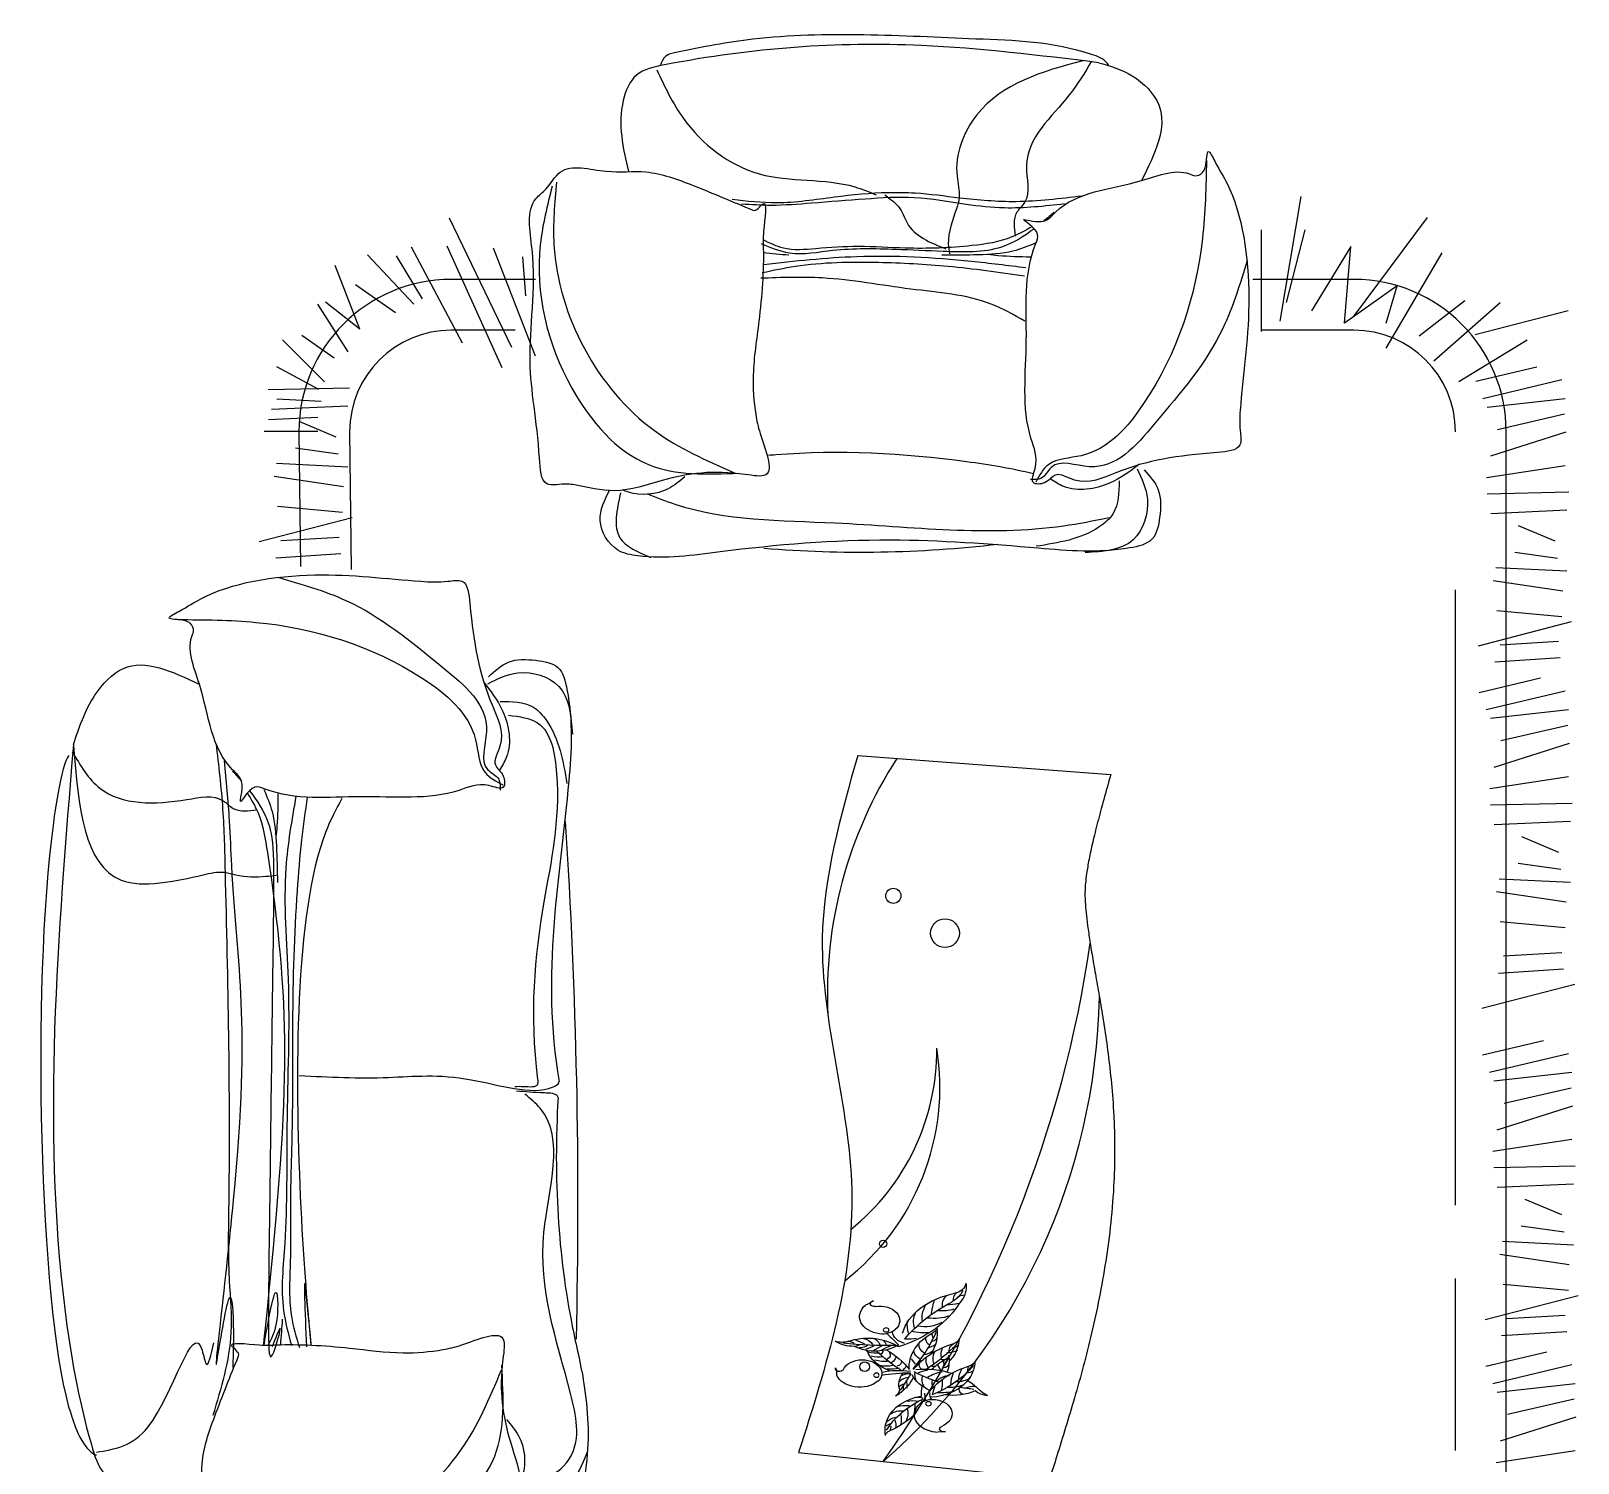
# Model space of a CAD drawing. Header units: metres. Extents: x 310.8 to 324.9, y 159.2 to 165.
# Drawn here: x 314.279 to 316.625, y 160.659 to 162.831 of the extents above; entities that cross this region are included whole.
import ezdxf

# ---------------------------------------------------------------- set-up
doc = ezdxf.new("R2010")
doc.units = ezdxf.units.M
doc.layers.add('02', color=2, linetype='Continuous')
doc.layers.add('4', color=4, linetype='Continuous')

msp = doc.modelspace()

# ---------------------------------------------------------------- linework, layer by layer
at = {"layer": '02', "color": 7}
for p, q in [((315.5328, 161.732), (315.9166, 161.7032)), ((315.59, 160.7606), (315.5962, 160.7645)), ((315.6358, 160.7545), (315.6348, 160.7648)), ((315.4432, 160.6747), (315.8236, 160.6344))]:
    msp.add_line(p, q, dxfattribs=at)
for centre, radius in [((315.5868, 161.5191), 0.0115), ((315.6652, 161.4625), 0.0218), ((315.5713, 160.9914), 0.00545), ((315.5433, 160.805), 0.00725)]:
    msp.add_circle(centre, radius, dxfattribs=at)
for centre, radius, start, end in [((315.5371, 163.8399), 1.7995, 265.3222, 276.6481), ((316.144, 161.3705), 0.6572, 147.0891, 182.8312), ((306.3249, 161.0547), 8.7837, 358.64262, 3.76737), ((314.0949, 161.7065), 1.8091, 324.7011, 351.7588), ((314.9394, 161.3837), 0.96, 311.1739, 358.9265), ((315.2869, 161.2289), 0.3705, 307.6118, 9.1941), ((315.3033, 161.2851), 0.3493, 308.8471, 0.4786)]:
    msp.add_arc(centre, radius, start, end, dxfattribs=at)
at = {"layer": '02', "color": 7, "extrusion": (0, 0, -1)}
for centre, major_axis, ratio, start_param, end_param in [((315.7087, 160.8391), (0.1104, 0), 0.724907, 3.34981, 4.447474), ((315.6938, 160.8987), (-0.0327, 0), 0.724907, -0.187039, 0.648935), ((315.6495, 160.929), (-0.044, 0), 0.724907, 3.401148, 4.086015), ((315.6989, 160.9075), (-0.0211, 0), 0.724907, -0.218564, 0.708221), ((315.6739, 160.9322), (0.0227, 0), 0.724907, 0.025438, 1.305881), ((315.6966, 160.9009), (0.0183, 0), 0.724907, 3.867881, 4.629092), ((315.6406, 160.9252), (0.0567, 0), 0.724907, -0.161752, 0.59882), ((315.5721, 160.8809), (0.0365, 0), 0.724907, 1.743119, 3.867114), ((315.515, 160.9363), (-0.0601, 0), 0.724907, 3.942969, 4.194195), ((315.5584, 160.9006), (-0.00621, 0), 0.724907, 4.486049, 7.590668), ((315.5665, 160.875), (-0.03, 0), 0.724907, 1.344456, 3.822105), ((315.527, 160.9521), (0.1746, 0), 0.724907, 0.406435, 1.163722), ((315.8309, 160.7472), (-0.2654, 0), 0.724907, 0.54415, 0.944423), ((315.6893, 160.88), (0.0588, 0), 0.724907, 2.985753, 3.568319), ((315.8135, 160.8769), (-0.1691, 0), 0.724907, 0.069817, 0.24319), ((315.6616, 160.9199), (0.0419, 0), 0.724907, 1.159694, 1.716629), ((-36.3406, 1691.0042), (-2139.906, 0.0035), 0.724909, 4.547131, 4.54714), ((315.6868, 160.8684), (-0.0789, 0), 0.724907, -0.223762, 0.106326), ((315.6755, 160.8731), (-0.058, 0), 0.724907, -0.231793, 0.3269), ((315.635, 160.8933), (-0.0384, 0), 0.724907, 3.999495, 5.014236), ((315.6487, 160.9169), (-0.0534, 0), 0.724907, 4.254832, 4.898719), ((315.5087, 160.8585), (-0.0229, 0), 0.724907, 4.265439, 5.159339), ((315.5268, 160.8663), (-0.042, 0), 0.724907, 4.690407, 5.440767), ((315.5185, 160.8359), (-0.0106, 0), 0.724907, 1.563159, 2.577662), ((315.5482, 160.7988), (-0.0684, 0), 0.724907, 1.123846, 2.22985), ((315.5101, 160.8103), (0.0521, 0), 0.724907, -1.195445, -0.882141), ((315.5362, 160.8335), (-0.0206, 0), 0.724907, 1.871271, 2.777262), ((315.5415, 160.8329), (0.0261, 0), 0.724907, -0.964886, -0.321505), ((315.5702, 160.8729), (0.0254, 0), 0.724907, 0.680512, 1.743119), ((315.5555, 160.8347), (0.021, 0), 0.724907, -0.729542, -0.197248), ((315.5759, 160.8608), (0.00428, 0), 0.724907, 1.570796326795429, 7.853981633975015), ((315.0954, 160.5855), (-0.6088, 0), 0.724907, 2.485899, 2.532396), ((315.6129, 160.859), (0.0274, 0), 0.724907, 1.910512, 3.086283), ((315.6091, 160.8838), (-0.0511, 0), 0.724907, 4.456422, 4.786923), ((315.7025, 160.804), (0.0917, 0), 0.724907, 3.08976, 4.078588), ((315.6334, 160.8926), (0.0501, 0), 0.724907, 1.403054, 1.959996), ((315.3245, 160.9329), (0.3433, 0), 0.724907, 0.304897, 0.554144), ((315.6568, 160.8478), (0.0209, 0), 0.724907, 2.397369, 3.242696), ((315.556, 160.8549), (-0.0973, 0), 0.724907, 3.014368, 3.58593), ((315.6622, 160.8535), (0.0163, 0), 0.724907, 2.702998, 3.346117), ((315.6437, 160.8494), (0.00867, 0), 0.724907, 0.141565, 1.341696), ((315.6422, 160.8637), (-0.0104, 0), 0.724907, 3.120602, 4.089372), ((315.6899, 160.8295), (-0.0185, 0), 0.724907, -0.082782, 1.03695), ((315.6732, 160.8496), (0.014, 0), 0.724907, 0.307497, 1.175759), ((315.603, 160.8478), (-0.0835, 0), 0.724907, 3.161093, 3.581618), ((315.5794, 161.1784), (-0.471, 0), 0.724907, 4.686166, 4.859753), ((315.5593, 160.8678), (0.0542, 0), 0.724907, 0.85946, 2.191228), ((315.5209, 160.8579), (-0.0313, 0), 0.724907, 4.189707, 4.473623), ((315.5381, 160.8426), (0.0121, 0), 0.724907, 0.591345, 1.832286), ((315.5211, 160.8687), (0.057, 0), 0.724907, 0.849498, 1.1429), ((315.6265, 160.8476), (0.0835, 0), 0.724907, 2.721356, 2.839122), ((315.5629, 160.8552), (-0.0413, 0), 0.724907, 4.646752, 5.061997), ((315.6148, 160.8438), (-0.0707, 0), 0.724907, -1.077588, -0.420236), ((315.5644, 160.8438), (0.0335, 0), 0.724907, 1.352793, 1.917737), ((-1544.2148, 1844.965), (-2975.9363, 0.0077), 0.724907, 4.037331, 4.037337), ((315.7117, 160.9026), (-0.1812, 0), 0.724907, -0.892831, -0.592873), ((315.5624, 160.8284), (-0.00825, 0), 0.724907, 2.92104, 3.958787), ((315.6039, 160.8013), (-0.053, 0), 0.724907, 0.864791, 1.159031), ((315.5003, 160.7581), (0.1253, 0), 0.724907, -0.921349, -0.4863), ((315.571, 160.8228), (-0.0113, 0), 0.724907, 2.59597, 4.081762), ((315.5731, 160.8214), (0.0178, 0), 0.724907, 0.062229, 0.935931), ((315.5944, 160.8388), (-0.00445, 0), 0.724907, 4.305315, 6.047266), ((315.7268, 160.7565), (0.1253, 0), 0.724907, 3.647681, 4.317352), ((315.6417, 160.8304), (0.024, 0), 0.724907, 2.263615, 2.999138), ((315.6471, 160.8378), (0.0214, 0), 0.724907, 2.254868, 3.210965), ((315.6196, 160.8507), (0.041, 0), 0.724907, 0.82538, 1.269102), ((315.6815, 160.8158), (0.0451, 0), 0.724907, 2.758844, 3.248503), ((315.4224, 160.9713), (-0.318, 0), 0.724907, 3.750903, 3.972195), ((315.6253, 160.8604), (-0.0397, 0), 0.724907, 4.008806, 4.37713), ((315.6968, 160.8166), (0.0497, 0), 0.724907, 2.946689, 3.43635), ((315.6936, 160.8241), (-0.0345, 0), 0.724907, -0.231889, 0.352877), ((315.8567, 160.7562), (0.2053, 0), 0.724907, 3.434206, 3.588362), ((315.6601, 160.8224), (-0.0104, 0), 0.724907, 3.120602, 4.089372), ((315.6682, 160.8433), (-0.0241, 0), 0.724907, 3.990798, 4.724149), ((315.574, 160.8136), (0.0973, 0), 0.724907, -0.127225, 0.237438), ((315.6146, 160.8438), (0.0707, 0), 0.724907, 0.440025, 0.639718), ((315.6757, 160.8415), (0.0108, 0), 0.724907, 0.587592, 1.515155), ((315.5052, 160.8021), (0.00621, 0), 0.724907, 0.321505, 3.426125), ((315.4406, 160.7938), (-0.0601, 0), 0.724907, 2.920018, 3.171245), ((315.5396, 160.7938), (-0.03, 0), 0.724907, 0.321505, 2.799154), ((315.5611, 160.7922), (0.00428, 0), 0.724907, 1.570796326796273, 7.853981633975859), ((315.5735, 160.8415), (-0.0396, 0), 0.724907, 4.544648, 5.101583), ((315.544, 160.7949), (-0.0254, 0), 0.724907, 2.799154, 3.861761), ((315.5752, 160.8301), (-0.0337, 0), 0.724907, 4.382862, 4.981287), ((315.6125, 160.6572), (-0.1911, 0), 0.724907, 1.34022, 1.572719), ((315.596, 160.7282), (0.0983, 0), 0.724907, 4.439871, 4.884927), ((315.5819, 160.8358), (-0.0477, 0), 0.724907, 4.418335, 4.813372), ((315.5897, 160.8123), (0.00952, 0), 0.724907, -0.321792, 1.248576), ((315.6418, 160.7782), (-0.0466, 0), 0.724907, -0.152392, 0.538243), ((315.2256, 160.9105), (-0.4195, 0), 0.724907, 3.53428, 3.625089), ((315.6132, 160.7759), (0.0261, 0), 0.724907, 4.180261, 4.711689), ((315.5851, 160.811), (0.0224, 0), 0.724907, 0.302243, 0.814381), ((315.4566, 160.7519), (0.1811, 0), 0.724907, -0.5199, -0.448533), ((315.7352, 160.9118), (-0.1965, 0), 0.724907, -1.15372, -0.934939), ((315.6628, 160.7937), (0.0432, 0), 0.724907, 2.837651, 3.232198), ((315.6345, 160.7289), (0.1, 0), 0.724907, 4.577189, 5.134106), ((450.0011, -131.2251), (-424.6827, 0.0006), 0.724907, 1.248846, 1.248864), ((315.6963, 160.6961), (0.155, 0), 0.724907, 4.231131, 4.333637), ((315.6372, 160.807), (-0.0111, 0), 0.724907, -0.784982, 0.390436), ((315.6834, 160.7481), (-0.0723, 0), 0.724907, 0.899138, 1.250816), ((315.7507, 160.7224), (0.1253, 0), 0.724907, 3.647681, 4.317352), ((315.6465, 160.819), (0.0186, 0), 0.724907, 1.259063, 1.749311), ((315.7176, 160.7645), (-0.0881, 0), 0.724907, 0.608572, 0.947779), ((315.5616, 160.8692), (-0.1699, 0), 0.724907, 3.674612, 4.196122), ((315.6889, 160.8123), (-0.0346, 0), 0.724907, -0.588942, -0.156603), ((315.6625, 160.8223), (0.00978, 0), 0.724907, 1.195781, 2.088515), ((315.6771, 160.8114), (0.0139, 0), 0.724907, 2.644283, 3.404838), ((315.6617, 160.8091), (0.00856, 0), 0.724907, -0.079879, 1.344769), ((315.7689, 160.7747), (0.0951, 0), 0.724907, 3.185941, 3.443519), ((315.7333, 160.7862), (-0.0474, 0), 0.724907, -0.029877, 0.455492), ((315.6975, 160.8056), (0.0142, 0), 0.724907, 0.781246, 1.578684), ((315.741, 160.7976), (-0.0413, 0), 0.724907, -0.021881, 0.243056), ((315.6971, 160.8156), (-0.014, 0), 0.724907, 3.44909, 4.317352), ((315.6269, 160.8137), (-0.0835, 0), 0.724907, 3.161093, 3.581618), ((315.5356, 160.8003), (0.0365, 0), 0.724907, 0.720169, 2.844164), ((315.576, 160.7709), (0.02, 0), 0.724907, -0.152392, 0.795509), ((315.615, 160.7721), (-0.0242, 0), 0.724907, 0.643761, 1.341447), ((315.5358, 160.8083), (0.0855, 0), 0.724907, 0.312709, 0.785738), ((315.6084, 160.7686), (0.0155, 0), 0.724907, 3.816986, 4.349592), ((315.5653, 160.7732), (0.0365, 0), 0.724907, -0.05775, 0.190802), ((315.5174, 160.7761), (0.0898, 0), 0.724907, -0.127599, 0.053606), ((315.6773, 160.8097), (0.0664, 0), 0.724907, 2.116693, 2.782346), ((315.7176, 160.7645), (-0.0881, 0), 0.724907, -0.061437, 0.17018), ((315.6655, 160.7853), (-0.0351, 0), 0.724907, -0.426474, 0.205299), ((315.6386, 160.8098), (0.0707, 0), 0.724907, 0.440025, 1.51389), ((315.6831, 160.7799), (0.0375, 0), 0.724907, 2.886065, 3.323127), ((315.8443, 160.7377), (0.2011, 0), 0.724907, 3.315982, 3.411094), ((315.6733, 160.7744), (-0.024, 0), 0.724907, 0.550378, 1.519032), ((315.56, 160.7813), (-0.1008, 0), 0.724907, 3.093826, 3.303448), ((315.6724, 160.8024), (-0.0402, 0), 0.724907, 4.204985, 4.824758), ((315.6803, 160.8091), (-0.0377, 0), 0.724907, 4.055688, 4.675605), ((315.6999, 160.7708), (-0.0133, 0), 0.724907, -0.871932, 0.281405), ((315.7352, 160.9118), (0.1965, 0), 0.724907, 1.704592, 1.811163), ((315.7114, 160.7557), (0.0275, 0), 0.724907, 4.15039, 4.683153), ((315.6345, 160.7289), (0.1, 0), 0.724907, -0.861876, -0.620273), ((315.7649, 160.7964), (-0.0602, 0), 0.724907, -0.949884, -0.620273), ((315.7121, 160.6658), (0.148, 0), 0.724907, 3.555131, 4.136413), ((315.6455, 160.7106), (-0.0707, 0), 0.724907, 0.304906, 1.345478), ((315.6176, 160.728), (-0.0352, 0), 0.724907, 1.286168, 1.78644), ((315.6554, 160.732), (-0.0365, 0), 0.724907, -1.446329, 0.677666), ((315.5219, 160.7451), (0.0974, 0), 0.724907, -0.049465, 0.199089), ((315.626, 160.7522), (-0.00908, 0), 0.724907, 1.131599, 2.258864), ((315.6467, 160.7371), (-0.0254, 0), 0.724907, 0.677666, 1.740274), ((315.6226, 160.7508), (-0.00747, 0), 0.724907, 2.542769, 3.303348), ((315.64, 160.7488), (0.00428, 0), 0.724907, 1.570796326795429, 7.853981633975015), ((315.6666, 160.7631), (0.0243, 0), 0.724907, 2.710447, 3.2797), ((315.6459, 160.7337), (-0.03, 0), 0.724907, 1.740274, 4.217922), ((315.6464, 160.8903), (-0.1729, 0), 0.724907, 4.521181, 4.671934), ((315.6773, 160.8097), (0.0664, 0), 0.724907, 1.040413, 1.752414), ((315.7368, 160.7872), (0.0369, 0), 0.724907, 1.760711, 2.350367), ((315.6577, 160.7078), (0.0835, 0), 0.724907, 3.025974, 3.446499), ((315.6, 160.7079), (0.0301, 0), 0.724907, 3.844445, 4.382901), ((315.5181, 160.7862), (-0.1253, 0), 0.724907, 3.777946, 4.182233), ((315.5993, 160.7205), (0.0244, 0), 0.724907, 3.984291, 4.834354), ((315.5433, 160.7156), (-0.0472, 0), 0.724907, 2.890589, 3.250072), ((315.6056, 160.7183), (-0.0386, 0), 0.724907, 1.229132, 1.719391), ((315.5439, 160.7252), (-0.0549, 0), 0.724907, 2.926036, 3.357149), ((315.5525, 160.7347), (-0.0564, 0), 0.724907, 2.993652, 3.435522), ((315.5885, 160.6991), (0.014, 0), 0.724907, 3.313971, 4.182233), ((315.5892, 160.707), (0.0173, 0), 0.724907, 3.828204, 4.384886), ((315.5531, 160.7159), (-0.03, 0), 0.724907, 3.18501, 3.492722), ((315.6629, 160.6631), (0.0601, 0), 0.724907, 4.509776, 4.761002), ((315.6631, 160.7106), (-0.00621, 0), 0.724907, 4.254896, 7.359515)]:
    msp.add_ellipse(centre, major_axis=major_axis, ratio=ratio, start_param=start_param, end_param=end_param, dxfattribs=at)
at = {"layer": '02', "color": 7}
for points, knots in [([(315.8982, 162.7827), (315.8081, 162.7937), (315.5879, 162.8206), (315.3604, 162.8043), (315.1932, 162.77), (315.1654, 162.7032), (315.1769, 162.6532), (315.185, 162.6174)], [0, 0, 0, 0, 270.039046, 660.818296, 706.148491, 749.09312, 857.535712, 857.535712, 857.535712, 857.535712]), ([(315.9136, 162.778), (315.9128, 162.7795), (315.9073, 162.7882), (315.8365, 162.8146), (315.6611, 162.819), (315.4429, 162.8335), (315.2923, 162.8058), (315.24, 162.7945), (315.235, 162.7836), (315.2338, 162.7782)], [17.99656, 17.99656, 17.99656, 17.99656, 24.654541, 59.355785, 289.542515, 728.551681, 882.30278, 904.288941, 924.788376, 924.788376, 924.788376, 924.788376]), ([(315.2282, 162.7719), (315.2401, 162.7465), (315.2721, 162.6781), (315.3803, 162.5938), (315.4941, 162.6098), (315.55, 162.5867), (315.5606, 162.5823)], [0, 0, 0, 0, 84.128374, 226.606846, 372.740818, 407.162137, 407.162137, 407.162137, 407.162137]), ([(315.874, 162.7857), (315.8119, 162.7693), (315.7182, 162.7415), (315.6753, 162.6322), (315.6893, 162.5831), (315.679, 162.5492), (315.6676, 162.521), (315.671, 162.4977), (315.6718, 162.4926)], [14.22546, 14.22546, 14.22546, 14.22546, 248.732969, 375.734785, 418.155281, 441.003934, 511.971111, 531.951261, 531.951261, 531.951261, 531.951261]), ([(315.8873, 162.7848), (315.8769, 162.7676), (315.8452, 162.7149), (315.7726, 162.6554), (315.7978, 162.5787), (315.7672, 162.5525), (315.7698, 162.5326), (315.7715, 162.5195)], [0, 0, 0, 0, 61.206725, 186.909798, 242.281131, 261.367916, 297.674339, 297.674339, 297.674339, 297.674339]), ([(315.8982, 162.7827), (315.9156, 162.7776), (315.952, 162.7668), (316.0132, 162.7046), (315.9831, 162.6441), (315.9632, 162.604)], [0, 0, 0, 0, 54.75336, 114.202099, 231.89639, 231.89639, 231.89639, 231.89639]), ([(316.0402, 162.6122), (316.017, 162.6236), (315.942, 162.5908), (315.8561, 162.5875), (315.8153, 162.5356), (315.7673, 162.552), (315.8116, 162.5278), (315.783, 162.4651), (315.7945, 162.3629), (315.7791, 162.243), (315.8094, 162.1788), (315.7918, 162.1426), (315.8198, 162.1433), (315.8335, 162.1649), (315.8739, 162.138), (315.9561, 162.1777), (316.0253, 162.1879), (316.1174, 162.1946), (316.1108, 162.2324), (316.1162, 162.3034), (316.1345, 162.4275), (316.1141, 162.5678), (316.0793, 162.6226), (316.0615, 162.6585), (316.0628, 162.6243), (316.0527, 162.6113), (316.0431, 162.6108), (316.0402, 162.6122)], [0, 0, 0, 0, 77.460003, 216.616316, 242.592133, 269.122461, 299.684216, 314.285274, 461.198871, 610.330928, 656.503493, 678.239857, 695.053548, 715.711324, 745.377151, 808.970842, 966.326307, 1001.970526, 1023.57377, 1064.379851, 1225.490641, 1402.032064, 1440.74303, 1458.055816, 1482.535402, 1497.909181, 1507.517005, 1507.517005, 1507.517005, 1507.517005]), ([(315.3738, 162.5589), (315.3437, 162.5718), (315.2915, 162.5938), (315.216, 162.6221), (315.1505, 162.6127), (315.085, 162.6337), (315.0644, 162.5925), (315.0277, 162.5659), (315.0503, 162.4622), (315.0258, 162.3335), (315.049, 162.2305), (315.0524, 162.1356), (315.0864, 162.1452), (315.1197, 162.1397), (315.1684, 162.1266), (315.2546, 162.1573), (315.3224, 162.1663), (315.413, 162.1491), (315.3854, 162.2123), (315.3758, 162.2577), (315.3719, 162.3176), (315.3854, 162.398), (315.3911, 162.4789), (315.3885, 162.5267), (315.3986, 162.5868), (315.3791, 162.5566), (315.3738, 162.5589)], [0, 0, 0, 0, 98.119314, 172.692831, 232.74173, 302.439842, 336.564454, 356.938938, 433.9005, 604.32596, 751.710052, 791.94977, 823.175241, 833.763328, 895.231785, 969.223567, 1095.182377, 1126.407804, 1189.552352, 1219.244305, 1279.445255, 1361.374944, 1471.895911, 1498.299857, 1539.176597, 1556.493818, 1556.493818, 1556.493818, 1556.493818]), ([(316.0617, 162.6343), (316.0608, 162.5949), (316.0579, 162.4666), (316.0053, 162.303), (315.9011, 162.1821), (315.8224, 162.1829), (315.8083, 162.1567), (315.8029, 162.1465)], [0, 0, 0, 0, 117.963525, 384.177235, 507.385496, 559.123739, 591.832875, 591.832875, 591.832875, 591.832875]), ([(315.0759, 162.6017), (315.0731, 162.5701), (315.0609, 162.4321), (315.1633, 162.2407), (315.3036, 162.1792), (315.3456, 162.1608)], [0, 0, 0, 0, 95.162541, 415.634162, 552.498185, 552.498185, 552.498185, 552.498185]), ([(315.0696, 162.5956), (315.0621, 162.5662), (315.0363, 162.4642), (315.0743, 162.3013), (315.1995, 162.1543), (315.3047, 162.1583), (315.3528, 162.1602)], [0, 0, 0, 0, 90.463322, 313.709381, 477.58989, 615.534186, 615.534186, 615.534186, 615.534186]), ([(315.8729, 162.5803), (315.8395, 162.5763), (315.7777, 162.5687), (315.6931, 162.576), (315.629, 162.5852), (315.5654, 162.5861), (315.4954, 162.5793), (315.4166, 162.5664), (315.3648, 162.5726), (315.3424, 162.5752)], [0, 0, 0, 0, 100.470543, 186.24085, 253.832864, 294.62969, 376.629754, 464.933143, 532.371288, 532.371288, 532.371288, 532.371288]), ([(315.8463, 162.5684), (315.8159, 162.565), (315.7662, 162.5594), (315.6902, 162.5679), (315.6204, 162.5809), (315.5417, 162.5758), (315.4696, 162.5701), (315.407, 162.565), (315.3716, 162.5672), (315.3566, 162.5681)], [0, 0, 0, 0, 91.226814, 149.43917, 228.780747, 303.329124, 384.737847, 446.227102, 491.145097, 491.145097, 491.145097, 491.145097]), ([(315.574, 162.5821), (315.5765, 162.5802), (315.5836, 162.5746), (315.5989, 162.5634), (315.6096, 162.5233), (315.6426, 162.5099), (315.6662, 162.5004)], [0, 0, 0, 0, 9.545165, 27.144843, 55.323571, 125.754264, 125.754264, 125.754264, 125.754264]), ([(315.8003, 162.5308), (315.7848, 162.519), (315.7437, 162.4933), (315.6672, 162.4961), (315.5828, 162.4998), (315.5052, 162.5018), (315.4356, 162.4875), (315.4009, 162.5019), (315.387, 162.5077)], [49.606189, 49.606189, 49.606189, 49.606189, 124.052713, 239.571345, 333.3214, 456.942517, 542.38691, 600.329448, 600.329448, 600.329448, 600.329448]), ([(315.7975, 162.5342), (315.7873, 162.5285), (315.7592, 162.5124), (315.6929, 162.5022), (315.6152, 162.4997), (315.536, 162.5053), (315.475, 162.5012), (315.4245, 162.4964), (315.3996, 162.5089), (315.3896, 162.5139)], [0, 0, 0, 0, 34.784722, 96.680299, 197.590449, 268.789183, 333.556229, 382.841802, 415.787105, 415.787105, 415.787105, 415.787105]), ([(315.802, 162.5088), (315.7908, 162.5043), (315.7633, 162.4933), (315.7148, 162.4907), (315.6789, 162.4907), (315.6604, 162.4908)], [0, 0, 0, 0, 35.877327, 88.238866, 143.862719, 143.862719, 143.862719, 143.862719]), ([(315.7878, 162.4715), (315.7603, 162.4749), (315.6752, 162.4855), (315.542, 162.493), (315.4373, 162.4815), (315.3904, 162.4763)], [0, 0, 0, 0, 83.197881, 257.096688, 398.574785, 398.574785, 398.574785, 398.574785]), ([(315.795, 162.4877), (315.7786, 162.4881), (315.7569, 162.4886), (315.7353, 162.4911), (315.7299, 162.4917)], [0, 0, 0, 0, 49.041708, 65.204045, 65.204045, 65.204045, 65.204045]), ([(315.7855, 162.4591), (315.747, 162.4645), (315.6736, 162.4748), (315.5575, 162.481), (315.4626, 162.4795), (315.4047, 162.4674), (315.3881, 162.4639)], [0, 0, 0, 0, 116.562185, 222.194747, 348.713424, 399.44985, 399.44985, 399.44985, 399.44985]), ([(316.1233, 162.4822), (316.1125, 162.4469), (316.0841, 162.3537), (315.9992, 162.2548), (315.9116, 162.1501), (315.8304, 162.1855), (315.8146, 162.1496), (315.8006, 162.1504), (315.7946, 162.1507)], [0, 0, 0, 0, 109.234448, 287.695503, 405.349205, 463.335984, 485.328257, 502.01401, 502.01401, 502.01401, 502.01401]), ([(315.7864, 162.3908), (315.7696, 162.4003), (315.7165, 162.43), (315.6086, 162.4372), (315.4935, 162.4595), (315.4171, 162.4568), (315.3859, 162.4557)], [0, 0, 0, 0, 57.385661, 181.233526, 316.53682, 409.693452, 409.693452, 409.693452, 409.693452]), ([(315.7994, 162.1589), (315.7661, 162.1673), (315.6364, 162.1884), (315.5009, 162.1958), (315.401, 162.1873), (315.3973, 162.187)], [89.052228, 89.052228, 89.052228, 89.052228, 222.96578, 599.021538, 613.61065, 613.61065, 613.61065, 613.61065]), ([(315.967, 162.1654), (315.9756, 162.1557), (315.9939, 162.1351), (315.992, 162.0957), (315.9839, 162.0548), (315.9081, 162.0373), (315.7802, 162.049), (315.5704, 162.0649), (315.3687, 162.0482), (315.231, 162.0278), (315.1607, 162.0414), (315.133, 162.0882), (315.1491, 162.1198), (315.1569, 162.1351)], [0, 0, 0, 0, 37.68612, 79.329981, 114.371605, 150.403308, 289.028167, 513.709372, 772.450908, 897.464887, 929.06844, 981.344349, 1030.433254, 1030.433254, 1030.433254, 1030.433254]), ([(315.2704, 162.1546), (315.2625, 162.1479), (315.239, 162.1281), (315.2007, 162.1252), (315.1788, 162.1335), (315.1758, 162.1346)], [0, 0, 0, 0, 30.899292, 91.483063, 101.255961, 101.255961, 101.255961, 101.255961]), ([(315.9601, 162.1736), (315.9458, 162.163), (315.913, 162.1385), (315.8579, 162.1301), (315.8317, 162.147), (315.8252, 162.1512)], [0, 0, 0, 0, 53.565828, 123.379729, 146.192886, 146.192886, 146.192886, 146.192886]), ([(315.9564, 162.1666), (315.9635, 162.1519), (315.9803, 162.1174), (315.9564, 162.0441), (315.9051, 162.0412), (315.8776, 162.0397)], [0, 0, 0, 0, 48.420524, 113.829041, 189.16124, 189.16124, 189.16124, 189.16124]), ([(315.9292, 162.1484), (315.9289, 162.1306), (315.9284, 162.1024), (315.8806, 162.0612), (315.837, 162.0544), (315.8032, 162.0492)], [0, 0, 0, 0, 50.323859, 79.58324, 179.713928, 179.713928, 179.713928, 179.713928]), ([(315.1733, 162.1304), (315.1675, 162.1048), (315.157, 162.0582), (315.1999, 162.0404), (315.2192, 162.0324)], [0, 0, 0, 0, 68.252622, 123.969332, 123.969332, 123.969332, 123.969332]), ([(315.2134, 162.1291), (315.2274, 162.1235), (315.3173, 162.0876), (315.5338, 162.09), (315.7541, 162.0608), (315.8904, 162.0882), (315.9133, 162.0928)], [0, 0, 0, 0, 45.169023, 289.470004, 635.876796, 705.598095, 705.598095, 705.598095, 705.598095]), ([(314.5248, 161.9169), (314.5139, 161.8935), (314.548, 161.8191), (314.5528, 161.7333), (314.6053, 161.6934), (314.5898, 161.6451), (314.6132, 161.6898), (314.6764, 161.6623), (314.7783, 161.6755), (314.8985, 161.6622), (314.9622, 161.6936), (314.9987, 161.6767), (314.9976, 161.7046), (314.9757, 161.718), (315.0018, 161.7588), (314.9608, 161.8403), (314.9493, 161.9093), (314.9411, 162.0013), (314.9034, 161.994), (314.8323, 161.9982), (314.7079, 162.0144), (314.568, 161.9916), (314.5138, 161.9558), (314.4782, 161.9374), (314.5124, 161.9393), (314.5256, 161.9294), (314.5262, 161.9198), (314.5248, 161.9169)], [0, 0, 0, 0, 77.460003, 216.616316, 242.592133, 269.122461, 299.684216, 314.285274, 461.198871, 610.330928, 656.503493, 678.239857, 695.053548, 715.711324, 745.377151, 808.970842, 966.326307, 1001.970526, 1023.57377, 1064.379851, 1225.490641, 1402.032064, 1440.74303, 1458.055816, 1482.535402, 1497.909181, 1507.517005, 1507.517005, 1507.517005, 1507.517005]), ([(314.6534, 162.0022), (314.6889, 161.992), (314.7825, 161.9652), (314.883, 161.8821), (314.9891, 161.7963), (314.9551, 161.7145), (314.9913, 161.6993), (314.9907, 161.6854), (314.9905, 161.6793)], [0, 0, 0, 0, 109.234448, 287.695503, 405.349205, 463.335984, 485.328257, 502.01401, 502.01401, 502.01401, 502.01401]), ([(314.5024, 161.9381), (314.5418, 161.9378), (314.6702, 161.9371), (314.8346, 161.8873), (314.9573, 161.7853), (314.9578, 161.7066), (314.9844, 161.6929), (314.9946, 161.6876)], [0, 0, 0, 0, 117.963525, 384.177235, 507.385496, 559.123739, 591.832875, 591.832875, 591.832875, 591.832875]), ([(314.3435, 161.7485), (314.352, 161.7741), (314.3668, 161.8183), (314.432, 161.8886), (314.4936, 161.8594), (314.5344, 161.84)], [0, 0, 0, 0, 81.459876, 140.908615, 258.602906, 258.602906, 258.602906, 258.602906]), ([(314.9728, 161.8514), (314.9825, 161.8602), (315.0027, 161.8789), (315.0421, 161.8776), (315.0832, 161.8703), (315.1019, 161.7947), (315.0912, 161.5979), (315.0518, 161.3988), (315.0801, 161.2376)], [0, 0, 0, 0, 48.943013, 103.025949, 148.534553, 195.328972, 375.361256, 945.044024, 945.044024, 945.044024, 945.044024]), ([(314.9719, 161.8408), (314.9864, 161.8482), (315.0207, 161.8655), (315.0943, 161.8429), (315.0981, 161.7916), (315.1001, 161.7642)], [0, 0, 0, 0, 48.420524, 113.829041, 189.16124, 189.16124, 189.16124, 189.16124]), ([(314.9648, 161.8443), (314.9757, 161.8303), (315.0007, 161.7979), (315.01, 161.7429), (314.9936, 161.7164), (314.9895, 161.7099)], [0, 0, 0, 0, 53.565828, 123.379729, 146.192886, 146.192886, 146.192886, 146.192886]), ([(314.9905, 161.8139), (315.0083, 161.8139), (315.0365, 161.814), (315.0786, 161.7668), (315.0861, 161.7233), (315.0918, 161.6897)], [0, 0, 0, 0, 50.323859, 79.58324, 179.713928, 179.713928, 179.713928, 179.713928]), ([(315.0032, 161.7929), (315.0195, 161.791), (315.0651, 161.7856), (315.0875, 161.6575), (315.0481, 161.4876), (315.0345, 161.3384), (315.0492, 161.2274), (315.0278, 161.23), (315.017, 161.2297), (315.0128, 161.2296)], [0, 0, 0, 0, 45.666611, 127.785114, 322.896206, 592.204404, 599.894027, 621.373332, 634.821222, 634.821222, 634.821222, 634.821222]), ([(314.3435, 161.7485), (314.3197, 161.4597), (314.29, 161.0999), (314.3536, 160.7409), (314.3853, 160.6383), (314.4526, 160.61), (314.5028, 160.6225), (314.5387, 160.6315)], [0, 0, 0, 0, 855.678435, 1065.800321, 1116.292447, 1159.237076, 1267.679667, 1267.679667, 1267.679667, 1267.679667]), ([(314.3416, 161.7377), (314.354, 161.7168), (314.3901, 161.6559), (314.4877, 161.6575), (314.5624, 161.6746), (314.5893, 161.6451), (314.6092, 161.648), (314.6222, 161.6499)], [0, 0, 0, 0, 69.489646, 202.287031, 257.658365, 276.74515, 313.051573, 313.051573, 313.051573, 313.051573]), ([(314.3435, 161.746), (314.3514, 161.6552), (314.3639, 161.512), (314.5107, 161.544), (314.5678, 161.5575), (314.5989, 161.5477), (314.6255, 161.5471), (314.6457, 161.5499), (314.6508, 161.5506)], [0, 0, 0, 0, 215.665914, 340.131029, 372.794811, 390.388274, 436.101302, 451.486018, 451.486018, 451.486018, 451.486018]), ([(314.5596, 161.7502), (314.5636, 161.7169), (314.5712, 161.6522), (314.5767, 161.4215), (314.582, 161.1898), (314.5777, 160.983), (314.5807, 160.9157), (314.5876, 160.8397), (314.5675, 160.7726), (314.555, 160.731)], [0, 0, 0, 0, 100.470543, 195.29768, 691.824002, 796.191024, 815.334852, 894.003574, 1022.781123, 1022.781123, 1022.781123, 1022.781123]), ([(314.3368, 161.732), (314.3295, 161.7259), (314.2763, 161.4791), (314.2934, 160.8693), (314.3442, 160.7199), (314.3552, 160.6882), (314.3762, 160.6704), (314.3783, 160.6714)], [0, 0, 0, 0, 127.50928, 732.614955, 770.548522, 809.419481, 817.699888, 817.699888, 817.699888, 817.699888]), ([(314.572, 161.7237), (314.5749, 161.6937), (314.5799, 161.6415), (314.5886, 161.4127), (314.6223, 161.3092), (314.5428, 160.6873), (314.5836, 160.9565), (314.5869, 160.8488), (314.5856, 160.8172), (314.585, 160.8039)], [0, 0, 0, 0, 91.226814, 158.441891, 666.488025, 900.340031, 987.533557, 1049.022811, 1093.940807, 1093.940807, 1093.940807, 1093.940807]), ([(315.5328, 161.732), (315.5066, 161.6397), (315.445, 161.4224), (315.5668, 161.064), (315.4852, 160.807), (315.4432, 160.6747)], [0, 0, 0, 0, 282.907592, 666.32996, 1073.111578, 1073.111578, 1073.111578, 1073.111578]), ([(315.9166, 161.7032), (315.9128, 161.6898), (315.9092, 161.6771), (315.9025, 161.6529), (315.8994, 161.6415), (315.8938, 161.62), (315.8913, 161.6099), (315.8869, 161.5911), (315.8851, 161.5825), (315.882, 161.5666), (315.8808, 161.5594), (315.8792, 161.5476), (315.8786, 161.5428), (315.8778, 161.5342), (315.8776, 161.5305), (315.8775, 161.5264), (315.8774, 161.5256), (315.8774, 161.5246), (315.8774, 161.5244), (315.8774, 161.5238), (315.8774, 161.5236), (315.8774, 161.5228), (315.8774, 161.5222), (315.8774, 161.5205), (315.8774, 161.5193), (315.8775, 161.5155), (315.8776, 161.5126), (315.8781, 161.5047), (315.8785, 161.4994), (315.8797, 161.4875), (315.8805, 161.481), (315.8824, 161.4665), (315.8835, 161.4587), (315.8862, 161.4419), (315.8876, 161.4328), (315.8909, 161.4136), (315.8927, 161.4034), (315.8965, 161.3818), (315.8984, 161.3704), (315.9025, 161.3465), (315.9045, 161.3339), (315.9086, 161.3077), (315.9106, 161.2939), (315.9143, 161.2652), (315.916, 161.2502), (315.919, 161.219), (315.9202, 161.2028), (315.9215, 161.1788), (315.9218, 161.1715), (315.922, 161.1626), (315.9221, 161.1611), (315.9222, 161.1564), (315.9222, 161.1532), (315.9223, 161.147), (315.9224, 161.1438), (315.9224, 161.1345), (315.9224, 161.1283), (315.9222, 161.1098), (315.9218, 161.0977), (315.9203, 161.0646), (315.9186, 161.044), (315.9144, 161.0038), (315.9119, 160.9841), (315.9059, 160.9459), (315.9026, 160.9272), (315.8954, 160.8909), (315.8915, 160.8732), (315.8834, 160.8387), (315.8792, 160.8219), (315.8705, 160.7892), (315.866, 160.7733), (315.8571, 160.7423), (315.8526, 160.7273), (315.8436, 160.6979), (315.8391, 160.6836), (315.831, 160.6577), (315.8273, 160.6459), (315.8236, 160.6344)], [0, 0, 0, 0, 53.321958, 53.321958, 106.643915, 106.643915, 159.965873, 159.965873, 213.287831, 213.287831, 266.609788, 266.609788, 310.90088, 310.90088, 355.191971, 355.191971, 365.949281, 365.949281, 369.592246, 369.592246, 373.235211, 373.235211, 380.521141, 380.521141, 395.093001, 395.093001, 424.23672, 424.23672, 466.189545, 466.189545, 508.14237, 508.14237, 550.095194, 550.095194, 592.048019, 592.048019, 634.000843, 634.000843, 675.953668, 675.953668, 717.906493, 717.906493, 759.859317, 759.859317, 801.812142, 801.812142, 843.764967, 843.764967, 861.465487, 861.465487, 865.230186, 865.230186, 872.759584, 872.759584, 880.288981, 880.288981, 895.347776, 895.347776, 925.465367, 925.465367, 978.263352, 978.263352, 1031.061338, 1031.061338, 1083.859323, 1083.859323, 1136.657309, 1136.657309, 1189.455295, 1189.455295, 1242.25328, 1242.25328, 1295.051266, 1295.051266, 1347.849251, 1347.849251, 1393.6514, 1393.6514, 1393.6514, 1393.6514]), ([(314.607, 161.6756), (314.613, 161.6656), (314.6296, 161.6378), (314.6713, 161.3676), (314.6734, 161.2296), (314.6263, 160.7908), (314.6525, 160.9661), (314.6551, 160.8686), (314.6434, 160.8467), (314.6387, 160.8378)], [0, 0, 0, 0, 34.784722, 96.680299, 793.982363, 844.984951, 928.356677, 977.64225, 1010.587553, 1010.587553, 1010.587553, 1010.587553]), ([(314.6104, 161.6785), (314.6225, 161.6632), (314.6489, 161.6225), (314.6474, 161.546), (314.6386, 160.8649), (314.6379, 160.7873), (314.6643, 160.8842), (314.6505, 160.8494), (314.6449, 160.8353)], [49.606189, 49.606189, 49.606189, 49.606189, 124.052713, 239.571345, 333.3214, 456.942517, 542.38691, 600.329448, 600.329448, 600.329448, 600.329448]), ([(314.7506, 161.6669), (314.7419, 161.6508), (314.6246, 161.4318), (314.7308, 160.5924), (314.6914, 160.9636), (314.6946, 160.89), (314.697, 160.8351)], [0, 0, 0, 0, 57.385661, 776.549696, 808.487939, 901.644571, 901.644571, 901.644571, 901.644571]), ([(314.6324, 161.6805), (314.637, 161.6694), (314.6485, 161.6421), (314.6519, 161.5937), (314.6525, 161.5578), (314.6529, 161.5393)], [0, 0, 0, 0, 35.877327, 88.238866, 143.862719, 143.862719, 143.862719, 143.862719]), ([(314.6536, 161.6739), (314.6535, 161.6575), (314.6533, 161.6358), (314.6512, 161.6141), (314.6507, 161.6088)], [0, 0, 0, 0, 49.041708, 65.204045, 65.204045, 65.204045, 65.204045]), ([(314.681, 161.6704), (314.6746, 161.6341), (314.6583, 161.5423), (314.6742, 161.3744), (314.6653, 161.1847), (314.6685, 161.0178), (314.6556, 160.9055), (314.6694, 160.8549), (314.6742, 160.8374)], [0, 0, 0, 0, 110.091703, 278.767083, 501.924767, 679.115683, 781.336504, 835.471076, 835.471076, 835.471076, 835.471076]), ([(314.698, 161.6687), (314.695, 161.6471), (314.6884, 161.6001), (314.6788, 161.486), (314.6752, 161.3615), (314.6763, 161.2292), (314.6744, 161.1332), (314.6718, 161.0469), (314.6736, 160.9642), (314.6681, 160.8946), (314.6814, 160.8498), (314.6861, 160.834)], [0, 0, 0, 0, 65.288045, 142.244878, 343.366639, 438.75949, 539.277159, 631.278886, 697.713212, 788.011799, 837.174266, 837.174266, 837.174266, 837.174266]), ([(314.686, 161.2464), (314.7312, 161.2443), (314.8145, 161.2403), (314.9288, 161.2528), (315.0429, 161.2142), (315.0778, 161.2324), (315.0797, 161.2363), (315.0801, 161.2376)], [0, 0, 0, 0, 175.924574, 324.224602, 448.430744, 460.868212, 466.272512, 466.272512, 466.272512, 466.272512]), ([(315.0152, 161.2235), (315.0281, 161.2224), (315.0473, 161.2208), (315.0762, 161.2202), (315.0783, 161.2135), (315.0784, 161.2127)], [0, 0, 0, 0, 55.279979, 82.352953, 85.624213, 85.624213, 85.624213, 85.624213]), ([(315.0321, 160.6394), (315.0425, 160.6382), (315.0684, 160.635), (315.117, 160.6803), (315.0861, 160.8212), (315.0281, 160.9756), (315.0947, 161.1637), (315.0365, 161.2113), (315.0282, 161.2181)], [0, 0, 0, 0, 30.738038, 75.763762, 171.884076, 419.340446, 607.824374, 639.107572, 639.107572, 639.107572, 639.107572]), ([(315.0784, 161.2127), (315.0714, 161.0914), (315.0803, 160.9395), (315.1218, 160.7736), (315.1269, 160.6875), (315.1152, 160.6171), (315.0687, 160.5886), (315.0369, 160.6041), (315.0214, 160.6117)], [976.824593, 976.824593, 976.824593, 976.824593, 1441.856731, 1568.220499, 1730.576316, 1771.619892, 1839.510682, 1903.262507, 1903.262507, 1903.262507, 1903.262507]), ([(314.3784, 160.6754), (314.4057, 160.6797), (314.4777, 160.6911), (314.5286, 160.8959), (314.5458, 160.7936), (314.5524, 160.8233), (314.5565, 160.8414)], [0, 0, 0, 0, 87.060295, 229.538767, 251.603819, 286.025138, 286.025138, 286.025138, 286.025138]), ([(314.5939, 160.8213), (314.5816, 160.791), (314.5604, 160.7384), (314.5335, 160.6624), (314.544, 160.5971), (314.5241, 160.5312), (314.5657, 160.5113), (314.5929, 160.475), (314.6962, 160.4995), (314.8254, 160.4772), (314.9279, 160.5021), (315.0227, 160.5072), (315.0126, 160.541), (315.0175, 160.5744), (315.0297, 160.6234), (314.9975, 160.709), (314.9873, 160.7767), (315.003, 160.8675), (314.9403, 160.8388), (314.8951, 160.8284), (314.8353, 160.8235), (314.7546, 160.8357), (314.6737, 160.8399), (314.6258, 160.8365), (314.5656, 160.8456), (314.5961, 160.8266), (314.5939, 160.8213)], [0, 0, 0, 0, 98.119314, 172.692831, 232.74173, 302.439842, 336.564454, 356.938938, 433.9005, 604.32596, 751.710052, 791.94977, 823.175241, 833.763328, 895.231785, 969.223567, 1095.182377, 1126.407804, 1189.552352, 1219.244305, 1279.445255, 1361.374944, 1471.895911, 1498.299857, 1539.176597, 1556.493818, 1556.493818, 1556.493818, 1556.493818]), ([(314.5563, 160.5226), (314.588, 160.5204), (314.7261, 160.5105), (314.9157, 160.6163), (314.9748, 160.7576), (314.9925, 160.8)], [0, 0, 0, 0, 95.162541, 415.634162, 552.498185, 552.498185, 552.498185, 552.498185]), ([(314.5625, 160.5164), (314.5921, 160.5095), (314.6945, 160.4855), (314.8567, 160.5262), (315.0015, 160.6539), (314.9957, 160.759), (314.993, 160.8071)], [0, 0, 0, 0, 90.463322, 313.709381, 477.58989, 615.534186, 615.534186, 615.534186, 615.534186]), ([(315, 160.7248), (315.0068, 160.717), (315.027, 160.6939), (315.0306, 160.6557), (315.0227, 160.6336), (315.0216, 160.6306)], [0, 0, 0, 0, 30.899292, 91.483063, 101.255961, 101.255961, 101.255961, 101.255961]), ([(315.0258, 160.6282), (315.0516, 160.6228), (315.0984, 160.6131), (315.1154, 160.6563), (315.123, 160.6758)], [0, 0, 0, 0, 68.252622, 123.969332, 123.969332, 123.969332, 123.969332])]:
    msp.add_open_spline(points, degree=3, knots=knots, dxfattribs=at)
for points in [[(315.8307, 162.5558), (315.8255, 162.5514), (315.8204, 162.547), (315.8152, 162.5426)], [(315.3897, 162.4947), (315.4026, 162.4935), (315.4156, 162.4923), (315.4285, 162.4911)], [(314.5849, 161.7084), (314.5894, 161.7033), (314.5939, 161.6982), (314.5983, 161.6931)], [(314.6579, 160.8383), (314.6589, 160.8512), (314.6598, 160.8641), (314.6608, 160.8771)]]:
    msp.add_open_spline(points, degree=3, dxfattribs=at)
at = {"layer": '4', "color": 7}
for p, q in [((316.1735, 162.3906), (316.205, 162.5796)), ((315.0084, 162.3508), (314.9136, 162.547)), ((316.2848, 162.3972), (316.397, 162.5481)), ((316.1452, 162.3748), (316.1452, 162.5292)), ((316.183, 162.4189), (316.2113, 162.5292)), ((314.8597, 162.4162), (314.7894, 162.4914)), ((314.8728, 162.4244), (314.8336, 162.4898)), ((314.9333, 162.3573), (314.8564, 162.5029)), ((314.9937, 162.3197), (314.9104, 162.5045)), ((315.044, 162.3377), (314.9806, 162.5012)), ((315.0297, 162.4293), (315.0248, 162.4882)), ((316.2805, 162.504), (316.2207, 162.4063)), ((316.2711, 162.3874), (316.2805, 162.504)), ((316.334, 162.3496), (316.419, 162.4945)), ((314.778, 162.3786), (314.7404, 162.4751)), ((314.8319, 162.4031), (314.7715, 162.4456)), ((315.044, 162.454), (314.9164, 162.454)), ((316.2851, 162.454), (316.1321, 162.454)), ((316.351, 162.4444), (316.2711, 162.3874)), ((316.334, 162.3874), (316.351, 162.4444)), ((314.76, 162.3442), (314.7143, 162.4162)), ((314.778, 162.3786), (314.7257, 162.4195)), ((316.3844, 162.3685), (316.4536, 162.4221)), ((316.4064, 162.3307), (316.5071, 162.4189)), ((316.4691, 162.3704), (316.6101, 162.407)), ((314.7388, 162.3344), (314.6898, 162.3688)), ((315.0136, 162.377), (314.9164, 162.377)), ((316.2851, 162.377), (316.1452, 162.377)), ((314.7241, 162.2985), (314.6604, 162.3622)), ((316.4442, 162.2993), (316.548, 162.3622)), ((314.7159, 162.287), (314.6522, 162.3214)), ((316.4701, 162.2997), (316.5628, 162.3215)), ((316.4809, 162.2734), (316.6005, 162.302)), ((314.6386, 162.287), (314.7621, 162.2896)), ((314.7192, 162.269), (314.6522, 162.2723)), ((316.4874, 162.2604), (316.6057, 162.2734)), ((314.6438, 162.2571), (314.7595, 162.2623)), ((316.503, 162.2266), (316.6044, 162.25)), ((314.7143, 162.2445), (314.6391, 162.2412)), ((314.6854, 162.2388), (314.7413, 162.2154)), ((314.7143, 162.2232), (314.6326, 162.2232)), ((314.6854, 162.223), (314.6879, 162.0186)), ((314.7624, 162.223), (314.7649, 162.014)), ((316.4926, 162.1862), (316.607, 162.2227)), ((316.5161, 160.2249), (316.5161, 162.223)), ((314.6802, 162.1985), (314.7452, 162.1894)), ((314.6477, 162.1556), (314.753, 162.1399)), ((314.6516, 162.1751), (314.7595, 162.1699)), ((316.4861, 162.1537), (316.6057, 162.1719)), ((316.4874, 162.129), (316.6109, 162.1316)), ((314.6529, 162.11), (314.7517, 162.1009)), ((314.6254, 162.0565), (314.7663, 162.093)), ((316.4926, 162.099), (316.6083, 162.1043)), ((314.6581, 162.058), (314.7465, 162.0632)), ((316.5342, 162.0808), (316.5901, 162.0574)), ((314.6503, 162.0319), (314.7491, 162.0385)), ((316.529, 162.0405), (316.594, 162.0314)), ((316.5004, 162.0171), (316.6083, 162.0119)), ((316.4965, 161.9976), (316.6018, 161.9819)), ((316.4391, 161.0498), (316.4391, 161.983)), ((316.5017, 161.952), (316.6005, 161.9429)), ((316.4742, 161.8984), (316.6151, 161.935)), ((316.5069, 161.9), (316.5953, 161.9052)), ((316.4991, 161.8739), (316.5979, 161.8804)), ((316.4752, 161.8277), (316.5679, 161.8496)), ((316.486, 161.8015), (316.6056, 161.8301)), ((316.4925, 161.7884), (316.6108, 161.8015)), ((316.5081, 161.7546), (316.6095, 161.778)), ((316.4977, 161.7143), (316.6121, 161.7507)), ((316.4912, 161.6817), (316.6108, 161.7)), ((316.4925, 161.657), (316.616, 161.6596)), ((316.4977, 161.6271), (316.6134, 161.6323)), ((316.5393, 161.6089), (316.5952, 161.5854)), ((316.5341, 161.5685), (316.5991, 161.5594)), ((316.5055, 161.5451), (316.6134, 161.5399)), ((316.5016, 161.5256), (316.6069, 161.51)), ((316.5068, 161.48), (316.6056, 161.4709)), ((316.512, 161.428), (316.6004, 161.4332)), ((316.5042, 161.402), (316.603, 161.4085)), ((316.4791, 161.3486), (316.62, 161.3851)), ((316.4801, 161.2779), (316.5727, 161.2997)), ((316.4908, 161.2516), (316.6105, 161.2802)), ((316.4973, 161.2386), (316.6157, 161.2516)), ((316.5129, 161.2047), (316.6144, 161.2281)), ((316.5025, 161.1644), (316.617, 161.2008)), ((316.496, 161.1319), (316.6157, 161.1501)), ((316.4973, 161.1071), (316.6209, 161.1097)), ((316.5025, 161.0772), (316.6183, 161.0824)), ((316.5442, 161.059), (316.6001, 161.0356)), ((316.539, 161.0186), (316.604, 161.0095)), ((316.5103, 160.9952), (316.6183, 160.99)), ((316.5064, 160.9757), (316.6118, 160.9601)), ((316.4391, 160.678), (316.4391, 160.939)), ((316.4842, 160.8766), (316.6251, 160.9132)), ((316.5116, 160.9302), (316.6105, 160.921)), ((316.5168, 160.8781), (316.6053, 160.8833)), ((316.509, 160.8521), (316.6079, 160.8586)), ((316.4851, 160.8059), (316.5778, 160.8277)), ((316.4959, 160.7796), (316.6155, 160.8082)), ((316.5024, 160.7666), (316.6207, 160.7796)), ((316.518, 160.7328), (316.6194, 160.7562)), ((316.5076, 160.6924), (316.622, 160.7289)), ((316.5011, 160.6599), (316.6207, 160.6781))]:
    msp.add_line(p, q, dxfattribs=at)
for centre, radius, start, end in [((314.9164, 162.223), 0.231, 90, 180), ((316.2851, 162.223), 0.231, 0, 90), ((314.9164, 162.223), 0.154, 90, 180), ((316.2851, 162.223), 0.154, 0, 90)]:
    msp.add_arc(centre, radius, start, end, dxfattribs=at)

doc.saveas('drawing.dxf')
